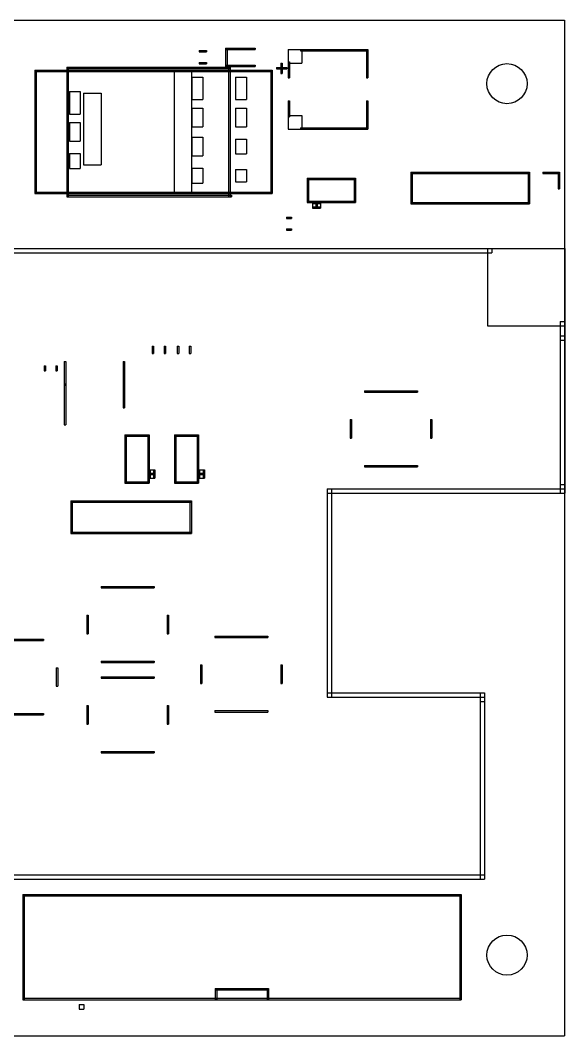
# Model space of a CAD drawing. Header units: metres. Extents: x 0 to 3919, y -3486 to 0.
# Drawn here: x 2052 to 3919, y -3486 to 0 of the extents above; entities that cross this region are included whole.
import ezdxf

# ---------------------------------------------------------------- set-up
doc = ezdxf.new("R2010")
doc.units = ezdxf.units.M

msp = doc.modelspace()

# ---------------------------------------------------------------- linework, layer by layer
for p, q in [((0, 0), (3919.291339, 0)), ((3919.291339, 0), (3919.291339, -3486.220472)), ((0, -3486.220472), (3919.291339, -3486.220472))]:
    msp.add_line(p, q)
for centre in [(3721.456693, -217.519685), (3721.456693, -3209.645669)]:
    msp.add_circle(centre, 68.897638)
at = {"layer": '1'}
for p, q in [((2665.758898, -104.035433), (2690.540315, -104.035433)), ((2665.758898, -104.035433), (2665.758898, -108.759843)), ((2690.540315, -104.035433), (2690.540315, -108.759843)), ((2756.102362, -95.669291), (2857.677165, -95.669291)), ((2756.102362, -95.669291), (2756.102362, -100.393701)), ((2756.102362, -95.669291), (2760.826772, -95.669291)), ((2756.102362, -95.669291), (2756.102362, -158.267717)), ((2756.102362, -100.393701), (2857.677165, -100.393701)), ((2760.826772, -95.669291), (2760.826772, -158.267717)), ((2857.677165, -95.669291), (2857.677165, -100.393701)), ((2970.669291, -100.590551), (3017.300669, -100.590551)), ((2970.669291, -100.590551), (2970.669291, -147.221929)), ((3012.57626, -100.590551), (3243.897638, -100.590551)), ((3012.57626, -100.590551), (3012.57626, -105.314961)), ((3017.300669, -100.590551), (3017.300669, -147.221929)), ((3239.173228, -100.590551), (3243.897638, -100.590551)), ((3239.173228, -100.590551), (3239.173228, -197.834646)), ((3243.897638, -100.590551), (3243.897638, -105.314961)), ((3243.897638, -100.590551), (3243.897638, -197.834646)), ((2665.758898, -108.759843), (2690.540315, -108.759843)), ((3012.57626, -105.314961), (3243.897638, -105.314961)), ((2101.299213, -170.669291), (2916.141732, -170.669291)), ((2101.299213, -170.669291), (2101.299213, -175.393701)), ((2101.299213, -170.669291), (2106.023622, -170.669291)), ((2101.299213, -170.669291), (2101.299213, -594.685039)), ((2106.023622, -170.669291), (2106.023622, -594.685039)), ((2211.417323, -160.905512), (2771.141732, -160.905512)), ((2211.417323, -160.905512), (2211.417323, -165.748031)), ((2211.417323, -161.023622), (2216.141732, -161.023622)), ((2211.417323, -161.023622), (2211.417323, -175.511811)), ((2211.417323, -165.748031), (2771.141732, -165.748031)), ((2211.417323, -170.669291), (2216.141732, -170.669291)), ((2211.417323, -170.669291), (2211.417323, -595.07874)), ((2216.141732, -161.023622), (2216.141732, -175.511811)), ((2216.141732, -170.669291), (2216.141732, -595.07874)), ((2578.996063, -173.340827), (2638.562992, -173.340827)), ((2578.996063, -173.340827), (2578.996063, -593.194606)), ((2638.562992, -173.340827), (2638.562992, -593.194606)), ((2665.758898, -145.177165), (2690.540315, -145.177165)), ((2665.758898, -145.177165), (2665.758898, -149.901575)), ((2665.758898, -149.901575), (2690.540315, -149.901575)), ((2690.540315, -145.177165), (2690.540315, -149.901575)), ((2756.102362, -153.543307), (2857.677165, -153.543307)), ((2756.102362, -153.543307), (2756.102362, -158.267717)), ((2756.102362, -158.267717), (2857.677165, -158.267717)), ((2756.102362, -158.267717), (2760.826772, -158.267717)), ((2766.417323, -160.905512), (2771.141732, -160.905512)), ((2766.417323, -160.905512), (2766.417323, -175.393701)), ((2766.417323, -170.787402), (2771.141732, -170.787402)), ((2766.417323, -170.787402), (2766.417323, -595.19685)), ((2771.141732, -160.905512), (2771.141732, -165.748031)), ((2771.141732, -160.905512), (2771.141732, -175.393701)), ((2771.141732, -170.787402), (2771.141732, -595.19685)), ((2857.677165, -153.543307), (2857.677165, -158.267717)), ((2911.417323, -170.669291), (2916.141732, -170.669291)), ((2911.417323, -170.669291), (2911.417323, -595.07874)), ((2916.141732, -170.669291), (2916.141732, -175.393701)), ((2916.141732, -170.669291), (2916.141732, -595.07874)), ((2930.216535, -162.106299), (2965.944882, -162.106299)), ((2930.216535, -162.106299), (2930.216535, -166.830709)), ((2930.216535, -166.830709), (2965.944882, -166.830709)), ((2945.718504, -146.604331), (2950.442913, -146.604331)), ((2945.718504, -146.604331), (2945.718504, -182.332677)), ((2950.442913, -146.604331), (2950.442913, -182.332677)), ((2965.944882, -162.106299), (2965.944882, -166.830709)), ((2970.669291, -142.49752), (2975.393701, -142.49752)), ((2970.669291, -142.49752), (2970.669291, -197.834646)), ((2970.669291, -147.221929), (3017.300669, -147.221929)), ((2975.393701, -142.49752), (2975.393701, -197.834646)), ((2101.299213, -175.393701), (2916.141732, -175.393701)), ((2211.417323, -175.511811), (2216.141732, -175.511811)), ((2639.980315, -194.74126), (2677.57874, -194.74126)), ((2639.980315, -194.74126), (2639.980315, -271.794134)), ((2677.57874, -194.74126), (2677.57874, -271.794134)), ((2766.417323, -175.393701), (2771.141732, -175.393701)), ((2789.980315, -194.74126), (2827.57874, -194.74126)), ((2789.980315, -194.74126), (2789.980315, -271.794134)), ((2827.57874, -194.74126), (2827.57874, -271.794134)), ((2945.718504, -182.332677), (2950.442913, -182.332677)), ((2970.669291, -197.834646), (2975.393701, -197.834646)), ((3239.173228, -197.834646), (3243.897638, -197.834646)), ((2219.980315, -244.74126), (2257.57874, -244.74126)), ((2219.980315, -244.74126), (2219.980315, -321.794134)), ((2257.57874, -244.74126), (2257.57874, -321.794134)), ((2268.996063, -250.329961), (2328.562992, -250.329961)), ((2268.996063, -250.329961), (2268.996063, -496.205472)), ((2328.562992, -250.329961), (2328.562992, -496.205472)), ((2639.980315, -271.794134), (2677.57874, -271.794134)), ((2789.980315, -271.794134), (2827.57874, -271.794134)), ((2970.669291, -276.574803), (2975.393701, -276.574803)), ((2970.669291, -276.574803), (2970.669291, -331.911929)), ((2975.393701, -276.574803), (2975.393701, -331.911929)), ((3239.173228, -276.574803), (3243.897638, -276.574803)), ((3239.173228, -276.574803), (3239.173228, -373.818898)), ((3243.897638, -276.574803), (3243.897638, -373.818898)), ((2639.980315, -301.302953), (2677.57874, -301.302953)), ((2639.980315, -301.302953), (2639.980315, -365.23248)), ((2677.57874, -301.302953), (2677.57874, -365.23248)), ((2789.980315, -301.302953), (2827.57874, -301.302953)), ((2789.980315, -301.302953), (2789.980315, -365.23248)), ((2827.57874, -301.302953), (2827.57874, -365.23248)), ((2219.980315, -321.794134), (2257.57874, -321.794134)), ((2970.669291, -327.18752), (3017.300669, -327.18752)), ((2970.669291, -327.18752), (2970.669291, -373.818898)), ((2970.669291, -331.911929), (2975.393701, -331.911929)), ((3017.300669, -327.18752), (3017.300669, -373.818898)), ((2219.980315, -351.302953), (2257.57874, -351.302953)), ((2219.980315, -351.302953), (2219.980315, -415.23248)), ((2257.57874, -351.302953), (2257.57874, -415.23248)), ((2639.980315, -365.23248), (2677.57874, -365.23248)), ((2789.980315, -365.23248), (2827.57874, -365.23248)), ((2970.669291, -373.818898), (3017.300669, -373.818898)), ((3012.57626, -369.094488), (3243.897638, -369.094488)), ((3012.57626, -369.094488), (3012.57626, -373.818898)), ((3012.57626, -373.818898), (3243.897638, -373.818898)), ((3239.173228, -373.818898), (3243.897638, -373.818898)), ((3243.897638, -369.094488), (3243.897638, -373.818898)), ((2219.980315, -415.23248), (2257.57874, -415.23248)), ((2639.980315, -401.302953), (2677.57874, -401.302953)), ((2639.980315, -401.302953), (2639.980315, -465.23248)), ((2677.57874, -401.302953), (2677.57874, -465.23248)), ((2789.980315, -407.864646), (2827.57874, -407.864646)), ((2789.980315, -407.864646), (2789.980315, -458.670787)), ((2827.57874, -407.864646), (2827.57874, -458.670787)), ((2219.980315, -457.864646), (2257.57874, -457.864646)), ((2219.980315, -457.864646), (2219.980315, -508.670787)), ((2257.57874, -457.864646), (2257.57874, -508.670787)), ((2639.980315, -465.23248), (2677.57874, -465.23248)), ((2789.980315, -458.670787), (2827.57874, -458.670787)), ((2219.980315, -508.670787), (2257.57874, -508.670787)), ((2268.996063, -496.205472), (2328.562992, -496.205472)), ((2639.980315, -507.864646), (2677.57874, -507.864646)), ((2639.980315, -507.864646), (2639.980315, -558.670787)), ((2677.57874, -507.864646), (2677.57874, -558.670787)), ((2789.980315, -512.082874), (2827.57874, -512.082874)), ((2789.980315, -512.082874), (2789.980315, -554.452559)), ((2827.57874, -512.082874), (2827.57874, -554.452559)), ((3391.732283, -521.062992), (3396.456693, -521.062992)), ((3391.732283, -521.062992), (3391.732283, -630.511811)), ((3391.732283, -521.062992), (3798.818898, -521.062992)), ((3391.732283, -521.062992), (3391.732283, -525.787402)), ((3396.456693, -521.062992), (3396.456693, -630.511811)), ((3794.094488, -521.062992), (3798.818898, -521.062992)), ((3794.094488, -521.062992), (3794.094488, -630.511811)), ((3798.818898, -521.062992), (3798.818898, -630.511811)), ((3798.818898, -521.062992), (3798.818898, -525.787402)), ((3844.094488, -521.062992), (3901.181102, -521.062992)), ((3844.094488, -521.062992), (3844.094488, -525.787402)), ((3896.456693, -521.062992), (3901.181102, -521.062992)), ((3896.456693, -521.062992), (3896.456693, -578.149606)), ((3901.181102, -521.062992), (3901.181102, -525.787402)), ((3901.181102, -521.062992), (3901.181102, -578.149606)), ((2789.980315, -554.452559), (2827.57874, -554.452559)), ((3036.023622, -541.929134), (3040.748031, -541.929134)), ((3036.023622, -541.929134), (3036.023622, -625.393701)), ((3036.023622, -541.929134), (3202.165354, -541.929134)), ((3036.023622, -541.929134), (3036.023622, -546.653543)), ((3036.023622, -546.653543), (3202.165354, -546.653543)), ((3040.748031, -541.929134), (3040.748031, -625.393701)), ((3197.440945, -541.929134), (3202.165354, -541.929134)), ((3197.440945, -541.929134), (3197.440945, -625.393701)), ((3202.165354, -541.929134), (3202.165354, -625.393701)), ((3202.165354, -541.929134), (3202.165354, -546.653543)), ((3391.732283, -525.787402), (3798.818898, -525.787402)), ((3844.094488, -525.787402), (3901.181102, -525.787402)), ((2101.299213, -590.354331), (2916.141732, -590.354331)), ((2101.299213, -590.354331), (2101.299213, -595.07874)), ((2211.417323, -590.354331), (2216.141732, -590.354331)), ((2211.417323, -590.354331), (2211.417323, -605.629921)), ((2216.141732, -590.354331), (2216.141732, -605.629921)), ((2639.980315, -558.670787), (2677.57874, -558.670787)), ((2766.417323, -590.354331), (2771.141732, -590.354331)), ((2766.417323, -590.354331), (2766.417323, -605.629921)), ((2771.141732, -590.354331), (2771.141732, -605.629921)), ((2916.141732, -590.354331), (2916.141732, -595.07874)), ((3896.456693, -578.149606), (3901.181102, -578.149606)), ((2101.299213, -594.685039), (2106.023622, -594.685039)), ((2101.299213, -595.07874), (2916.141732, -595.07874)), ((2211.417323, -595.07874), (2216.141732, -595.07874)), ((2211.417323, -600.905512), (2776.141732, -600.905512)), ((2211.417323, -600.905512), (2211.417323, -605.629921)), ((2211.417323, -605.629921), (2216.141732, -605.629921)), ((2211.417323, -605.629921), (2776.141732, -605.629921)), ((2578.996063, -593.194606), (2638.562992, -593.194606)), ((2766.417323, -595.19685), (2771.141732, -595.19685)), ((2766.417323, -605.629921), (2771.141732, -605.629921)), ((2776.141732, -600.905512), (2776.141732, -605.629921)), ((2911.417323, -595.07874), (2916.141732, -595.07874)), ((3036.023622, -620.669291), (3202.165354, -620.669291)), ((3036.023622, -620.669291), (3036.023622, -625.393701)), ((3036.023622, -625.393701), (3040.748031, -625.393701)), ((3036.023622, -625.393701), (3202.165354, -625.393701)), ((3197.440945, -625.393701), (3202.165354, -625.393701)), ((3202.165354, -620.669291), (3202.165354, -625.393701)), ((3391.732283, -625.787402), (3798.818898, -625.787402)), ((3391.732283, -625.787402), (3391.732283, -630.511811)), ((3798.818898, -625.787402), (3798.818898, -630.511811)), ((3053.740157, -628.543307), (3070.275591, -628.543307)), ((3053.740157, -628.543307), (3053.740157, -645.07874)), ((3053.740157, -640.354331), (3082.086614, -640.354331)), ((3053.740157, -640.354331), (3053.740157, -645.07874)), ((3053.740157, -645.07874), (3082.086614, -645.07874)), ((3053.740157, -645.07874), (3070.275591, -645.07874)), ((3065.551181, -628.543307), (3082.086614, -628.543307)), ((3065.551181, -628.543307), (3065.551181, -645.07874)), ((3065.551181, -645.07874), (3082.086614, -645.07874)), ((3070.275591, -628.543307), (3070.275591, -645.07874)), ((3082.086614, -628.543307), (3082.086614, -645.07874)), ((3082.086614, -640.354331), (3082.086614, -645.07874)), ((3391.732283, -630.511811), (3798.818898, -630.511811)), ((3391.732283, -630.511811), (3396.456693, -630.511811)), ((3794.094488, -630.511811), (3798.818898, -630.511811)), ((2965.304449, -675.393701), (2981.545945, -675.393701)), ((2965.304449, -675.393701), (2965.304449, -680.11811)), ((2965.304449, -680.11811), (2981.545945, -680.11811)), ((2981.545945, -675.393701), (2981.545945, -680.11811)), ((2965.304449, -715.551181), (2981.545945, -715.551181)), ((2965.304449, -715.551181), (2965.304449, -720.275591)), ((2965.304449, -720.275591), (2981.545945, -720.275591)), ((2981.545945, -715.551181), (2981.545945, -720.275591)), ((1004.350394, -783.602362), (3669.350394, -783.602362)), ((1004.350394, -798.602362), (3669.350394, -798.602362)), ((3654.350394, -783.602362), (3919.350394, -783.602362)), ((3654.350394, -783.602362), (3654.350394, -1048.602362)), ((3669.350394, -783.602362), (3669.350394, -798.602362)), ((3919.350394, -783.602362), (3919.350394, -1048.602362)), ((3904.350394, -1033.602362), (3919.350394, -1033.602362)), ((3904.350394, -1033.602362), (3904.350394, -1098.602362)), ((3919.350394, -1033.602362), (3919.350394, -1098.602362)), ((3654.350394, -1048.602362), (3919.350394, -1048.602362)), ((3904.350394, -1083.602362), (3919.350394, -1083.602362)), ((3904.350394, -1083.602362), (3904.350394, -1608.602362)), ((3904.350394, -1098.602362), (3919.350394, -1098.602362)), ((3919.350394, -1083.602362), (3919.350394, -1608.602362)), ((2503.799213, -1118.983307), (2508.523622, -1118.983307)), ((2503.799213, -1118.983307), (2503.799213, -1143.764724)), ((2503.799213, -1143.764724), (2508.523622, -1143.764724)), ((2508.523622, -1118.983307), (2508.523622, -1143.764724)), ((2544.940945, -1118.983307), (2549.665354, -1118.983307)), ((2544.940945, -1118.983307), (2544.940945, -1143.764724)), ((2544.940945, -1143.764724), (2549.665354, -1143.764724)), ((2549.665354, -1118.983307), (2549.665354, -1143.764724)), ((2590.299213, -1118.983307), (2595.023622, -1118.983307)), ((2590.299213, -1118.983307), (2590.299213, -1143.764724)), ((2590.299213, -1143.764724), (2595.023622, -1143.764724)), ((2595.023622, -1118.983307), (2595.023622, -1143.764724)), ((2631.440945, -1118.983307), (2636.165354, -1118.983307)), ((2631.440945, -1118.983307), (2631.440945, -1143.764724)), ((2631.440945, -1143.764724), (2636.165354, -1143.764724)), ((2636.165354, -1118.983307), (2636.165354, -1143.764724)), ((2202.582677, -1171.740157), (2207.307087, -1171.740157)), ((2202.582677, -1171.740157), (2202.582677, -1253.23622)), ((2207.307087, -1171.740157), (2207.307087, -1253.23622)), ((2404.15748, -1171.740157), (2408.88189, -1171.740157)), ((2404.15748, -1171.740157), (2404.15748, -1253.23622)), ((2408.88189, -1171.740157), (2408.88189, -1253.23622)), ((2133.291339, -1186.753268), (2138.015748, -1186.753268)), ((2133.291339, -1186.753268), (2133.291339, -1202.994764)), ((2133.291339, -1202.994764), (2138.015748, -1202.994764)), ((2138.015748, -1186.753268), (2138.015748, -1202.994764)), ((2173.448819, -1186.753268), (2178.173228, -1186.753268)), ((2173.448819, -1186.753268), (2173.448819, -1202.994764)), ((2173.448819, -1202.994764), (2178.173228, -1202.994764)), ((2178.173228, -1186.753268), (2178.173228, -1202.994764)), ((2202.582677, -1248.511811), (2207.307087, -1248.511811)), ((2202.582677, -1248.511811), (2202.582677, -1389.062992)), ((2202.582677, -1253.23622), (2207.307087, -1253.23622)), ((2207.307087, -1248.511811), (2207.307087, -1389.062992)), ((2404.15748, -1248.511811), (2408.88189, -1248.511811)), ((2404.15748, -1248.511811), (2404.15748, -1330.007874)), ((2404.15748, -1253.23622), (2408.88189, -1253.23622)), ((2408.88189, -1248.511811), (2408.88189, -1330.007874)), ((3232.874016, -1272.244094), (3414.76378, -1272.244094)), ((3232.874016, -1272.244094), (3232.874016, -1276.968504)), ((3232.874016, -1276.968504), (3414.76378, -1276.968504)), ((3414.76378, -1272.244094), (3414.76378, -1276.968504)), ((2404.15748, -1330.007874), (2408.88189, -1330.007874)), ((2202.582677, -1389.062992), (2207.307087, -1389.062992)), ((3183.661417, -1370.669291), (3188.385827, -1370.669291)), ((3183.661417, -1370.669291), (3183.661417, -1434.448819)), ((3188.385827, -1370.669291), (3188.385827, -1434.448819)), ((3459.251969, -1370.669291), (3463.976378, -1370.669291)), ((3459.251969, -1370.669291), (3459.251969, -1434.448819)), ((3463.976378, -1370.669291), (3463.976378, -1434.448819)), ((2410.11811, -1423.031496), (2414.84252, -1423.031496)), ((2410.11811, -1423.031496), (2410.11811, -1589.173228)), ((2410.11811, -1423.031496), (2493.582677, -1423.031496)), ((2410.11811, -1423.031496), (2410.11811, -1427.755906)), ((2410.11811, -1427.755906), (2493.582677, -1427.755906)), ((2414.84252, -1423.031496), (2414.84252, -1589.173228)), ((2488.858268, -1423.031496), (2493.582677, -1423.031496)), ((2488.858268, -1423.031496), (2488.858268, -1589.173228)), ((2493.582677, -1423.031496), (2493.582677, -1589.173228)), ((2493.582677, -1423.031496), (2493.582677, -1427.755906)), ((2580.11811, -1423.031496), (2663.582677, -1423.031496)), ((2580.11811, -1423.031496), (2580.11811, -1427.755906)), ((2580.11811, -1423.031496), (2584.84252, -1423.031496)), ((2580.11811, -1423.031496), (2580.11811, -1589.173228)), ((2580.11811, -1427.755906), (2663.582677, -1427.755906)), ((2584.84252, -1423.031496), (2584.84252, -1589.173228)), ((2658.858268, -1423.031496), (2663.582677, -1423.031496)), ((2658.858268, -1423.031496), (2658.858268, -1589.173228)), ((2663.582677, -1423.031496), (2663.582677, -1427.755906)), ((2663.582677, -1423.031496), (2663.582677, -1589.173228)), ((3183.661417, -1434.448819), (3188.385827, -1434.448819)), ((3459.251969, -1434.448819), (3463.976378, -1434.448819)), ((3232.874016, -1528.149606), (3414.76378, -1528.149606)), ((3232.874016, -1528.149606), (3232.874016, -1532.874016)), ((3232.874016, -1532.874016), (3414.76378, -1532.874016)), ((3414.76378, -1528.149606), (3414.76378, -1532.874016)), ((2496.732283, -1543.110236), (2513.267717, -1543.110236)), ((2496.732283, -1543.110236), (2496.732283, -1559.645669)), ((2496.732283, -1554.92126), (2513.267717, -1554.92126)), ((2496.732283, -1554.92126), (2496.732283, -1571.456693)), ((2496.732283, -1559.645669), (2513.267717, -1559.645669)), ((2508.543307, -1543.110236), (2513.267717, -1543.110236)), ((2508.543307, -1543.110236), (2508.543307, -1571.456693)), ((2513.267717, -1543.110236), (2513.267717, -1559.645669)), ((2513.267717, -1543.110236), (2513.267717, -1571.456693)), ((2513.267717, -1554.92126), (2513.267717, -1571.456693)), ((2666.732283, -1543.110236), (2683.267717, -1543.110236)), ((2666.732283, -1543.110236), (2666.732283, -1559.645669)), ((2666.732283, -1554.92126), (2683.267717, -1554.92126)), ((2666.732283, -1554.92126), (2666.732283, -1571.456693)), ((2666.732283, -1559.645669), (2683.267717, -1559.645669)), ((2678.543307, -1543.110236), (2683.267717, -1543.110236)), ((2678.543307, -1543.110236), (2678.543307, -1571.456693)), ((2683.267717, -1543.110236), (2683.267717, -1559.645669)), ((2683.267717, -1543.110236), (2683.267717, -1571.456693)), ((2683.267717, -1554.92126), (2683.267717, -1571.456693)), ((2410.11811, -1584.448819), (2493.582677, -1584.448819)), ((2410.11811, -1584.448819), (2410.11811, -1589.173228)), ((2410.11811, -1589.173228), (2414.84252, -1589.173228)), ((2410.11811, -1589.173228), (2493.582677, -1589.173228)), ((2488.858268, -1589.173228), (2493.582677, -1589.173228)), ((2493.582677, -1584.448819), (2493.582677, -1589.173228)), ((2496.732283, -1571.456693), (2513.267717, -1571.456693)), ((2508.543307, -1571.456693), (2513.267717, -1571.456693)), ((2580.11811, -1584.448819), (2663.582677, -1584.448819)), ((2580.11811, -1584.448819), (2580.11811, -1589.173228)), ((2580.11811, -1589.173228), (2663.582677, -1589.173228)), ((2580.11811, -1589.173228), (2584.84252, -1589.173228)), ((2658.858268, -1589.173228), (2663.582677, -1589.173228)), ((2663.582677, -1584.448819), (2663.582677, -1589.173228)), ((2666.732283, -1571.456693), (2683.267717, -1571.456693)), ((2678.543307, -1571.456693), (2683.267717, -1571.456693)), ((3904.350394, -1593.602362), (3919.350394, -1593.602362)), ((3904.350394, -1593.602362), (3904.350394, -1623.602362)), ((3919.350394, -1593.602362), (3919.350394, -1623.602362)), ((3104.350394, -1608.602362), (3919.350394, -1608.602362)), ((3104.350394, -1608.602362), (3104.350394, -1623.602362)), ((3104.350394, -1608.602362), (3119.350394, -1608.602362)), ((3104.350394, -1608.602362), (3104.350394, -2323.602362)), ((3104.350394, -1623.602362), (3919.350394, -1623.602362)), ((3119.350394, -1608.602362), (3119.350394, -2323.602362)), ((3904.350394, -1608.602362), (3919.350394, -1608.602362)), ((3904.350394, -1623.602362), (3919.350394, -1623.602362)), ((3919.350394, -1608.602362), (3919.350394, -1623.602362)), ((2225.15748, -1650.19685), (2229.88189, -1650.19685)), ((2225.15748, -1650.19685), (2225.15748, -1762.007874)), ((2225.15748, -1650.19685), (2638.543307, -1650.19685)), ((2225.15748, -1650.19685), (2225.15748, -1654.92126)), ((2225.15748, -1654.92126), (2638.543307, -1654.92126)), ((2229.88189, -1650.19685), (2229.88189, -1762.007874)), ((2633.818898, -1650.19685), (2638.543307, -1650.19685)), ((2633.818898, -1650.19685), (2633.818898, -1762.007874)), ((2638.543307, -1650.19685), (2638.543307, -1762.007874)), ((2638.543307, -1650.19685), (2638.543307, -1654.92126)), ((2225.15748, -1757.283465), (2638.543307, -1757.283465)), ((2225.15748, -1757.283465), (2225.15748, -1762.007874)), ((2225.15748, -1762.007874), (2638.543307, -1762.007874)), ((2225.15748, -1762.007874), (2229.88189, -1762.007874)), ((2633.818898, -1762.007874), (2638.543307, -1762.007874)), ((2638.543307, -1757.283465), (2638.543307, -1762.007874)), ((2328.858268, -1944.370079), (2510.748031, -1944.370079)), ((2328.858268, -1944.370079), (2328.858268, -1949.094488)), ((2328.858268, -1949.094488), (2510.748031, -1949.094488)), ((2510.748031, -1944.370079), (2510.748031, -1949.094488)), ((2279.645669, -2042.795276), (2284.370079, -2042.795276)), ((2279.645669, -2042.795276), (2279.645669, -2106.574803)), ((2284.370079, -2042.795276), (2284.370079, -2106.574803)), ((2555.23622, -2042.795276), (2559.96063, -2042.795276)), ((2555.23622, -2042.795276), (2555.23622, -2106.574803)), ((2559.96063, -2042.795276), (2559.96063, -2106.574803)), ((1948.858268, -2124.370079), (2130.748031, -2124.370079)), ((2130.748031, -2124.370079), (2130.748031, -2129.094488)), ((2279.645669, -2106.574803), (2284.370079, -2106.574803)), ((2555.23622, -2106.574803), (2559.96063, -2106.574803)), ((2718.858268, -2114.370079), (2900.748031, -2114.370079)), ((2718.858268, -2114.370079), (2718.858268, -2119.094488)), ((2718.858268, -2119.094488), (2900.748031, -2119.094488)), ((2900.748031, -2114.370079), (2900.748031, -2119.094488)), ((1948.858268, -2129.094488), (2130.748031, -2129.094488)), ((2175.23622, -2222.795276), (2179.96063, -2222.795276)), ((2175.23622, -2222.795276), (2175.23622, -2286.574803)), ((2179.96063, -2222.795276), (2179.96063, -2286.574803)), ((2328.858268, -2200.275591), (2510.748031, -2200.275591)), ((2328.858268, -2200.275591), (2328.858268, -2205)), ((2328.858268, -2205), (2510.748031, -2205)), ((2510.748031, -2200.275591), (2510.748031, -2205)), ((2669.645669, -2212.795276), (2674.370079, -2212.795276)), ((2669.645669, -2212.795276), (2669.645669, -2276.574803)), ((2674.370079, -2212.795276), (2674.370079, -2276.574803)), ((2945.23622, -2212.795276), (2949.96063, -2212.795276)), ((2945.23622, -2212.795276), (2945.23622, -2276.574803)), ((2949.96063, -2212.795276), (2949.96063, -2276.574803)), ((2328.858268, -2254.370079), (2510.748031, -2254.370079)), ((2328.858268, -2254.370079), (2328.858268, -2259.094488)), ((2328.858268, -2259.094488), (2510.748031, -2259.094488)), ((2510.748031, -2254.370079), (2510.748031, -2259.094488)), ((2175.23622, -2286.574803), (2179.96063, -2286.574803)), ((2669.645669, -2276.574803), (2674.370079, -2276.574803)), ((2945.23622, -2276.574803), (2949.96063, -2276.574803)), ((3104.350394, -2308.602362), (3644.350394, -2308.602362)), ((3104.350394, -2308.602362), (3104.350394, -2323.602362)), ((3104.350394, -2323.602362), (3644.350394, -2323.602362)), ((3104.350394, -2323.602362), (3119.350394, -2323.602362)), ((3629.350394, -2308.602362), (3644.350394, -2308.602362)), ((3629.350394, -2308.602362), (3629.350394, -2338.602362)), ((3629.350394, -2323.602362), (3644.350394, -2323.602362)), ((3629.350394, -2323.602362), (3629.350394, -2948.602362)), ((3644.350394, -2308.602362), (3644.350394, -2338.602362)), ((3644.350394, -2308.602362), (3644.350394, -2323.602362)), ((3644.350394, -2323.602362), (3644.350394, -2948.602362)), ((2279.645669, -2352.795276), (2284.370079, -2352.795276)), ((2279.645669, -2352.795276), (2279.645669, -2416.574803)), ((2284.370079, -2352.795276), (2284.370079, -2416.574803)), ((2555.23622, -2352.795276), (2559.96063, -2352.795276)), ((2555.23622, -2352.795276), (2555.23622, -2416.574803)), ((2559.96063, -2352.795276), (2559.96063, -2416.574803)), ((2718.858268, -2370.275591), (2900.748031, -2370.275591)), ((2718.858268, -2370.275591), (2718.858268, -2375)), ((2900.748031, -2370.275591), (2900.748031, -2375)), ((3629.350394, -2338.602362), (3644.350394, -2338.602362)), ((1948.858268, -2380.275591), (2130.748031, -2380.275591)), ((1948.858268, -2385), (2130.748031, -2385)), ((2130.748031, -2380.275591), (2130.748031, -2385)), ((2718.858268, -2375), (2900.748031, -2375)), ((2279.645669, -2416.574803), (2284.370079, -2416.574803)), ((2555.23622, -2416.574803), (2559.96063, -2416.574803)), ((2328.858268, -2510.275591), (2510.748031, -2510.275591)), ((2328.858268, -2510.275591), (2328.858268, -2515)), ((2328.858268, -2515), (2510.748031, -2515)), ((2510.748031, -2510.275591), (2510.748031, -2515)), ((1004.350394, -2933.602362), (3644.350394, -2933.602362)), ((1004.350394, -2948.602362), (3644.350394, -2948.602362)), ((3629.350394, -2948.602362), (3644.350394, -2948.602362)), ((3644.350394, -2933.602362), (3644.350394, -2948.602362)), ((2059.901575, -3001.338583), (3564.114173, -3001.338583)), ((2059.901575, -3001.338583), (2059.901575, -3006.338583)), ((2059.901575, -3001.338583), (2064.901575, -3001.338583)), ((2059.901575, -3001.338583), (2059.901575, -3362.637795)), ((2059.901575, -3006.338583), (3564.114173, -3006.338583)), ((2064.901575, -3001.338583), (2064.901575, -3362.637795)), ((3559.114173, -3001.338583), (3564.114173, -3001.338583)), ((3559.114173, -3001.338583), (3559.114173, -3362.637795)), ((3564.114173, -3001.338583), (3564.114173, -3006.338583)), ((3564.114173, -3001.338583), (3564.114173, -3362.637795)), ((2720.645669, -3324.547244), (2725.370079, -3324.547244)), ((2720.645669, -3324.547244), (2720.645669, -3362.271654)), ((2720.645669, -3324.547244), (2814.370079, -3324.547244)), ((2720.645669, -3324.547244), (2720.645669, -3329.271654)), ((2720.645669, -3329.271654), (2814.370079, -3329.271654)), ((2725.370079, -3324.547244), (2725.370079, -3362.271654)), ((2809.645669, -3324.547244), (2903.370079, -3324.547244)), ((2809.645669, -3324.547244), (2809.645669, -3329.271654)), ((2809.645669, -3329.271654), (2903.370079, -3329.271654)), ((2814.370079, -3324.547244), (2814.370079, -3329.271654)), ((2898.645669, -3324.547244), (2903.370079, -3324.547244)), ((2898.645669, -3324.547244), (2898.645669, -3362.271654)), ((2903.370079, -3324.547244), (2903.370079, -3329.271654)), ((2903.370079, -3324.547244), (2903.370079, -3362.271654)), ((2059.901575, -3357.637795), (3564.114173, -3357.637795)), ((2059.901575, -3357.637795), (2059.901575, -3362.637795)), ((2059.901575, -3362.637795), (2064.901575, -3362.637795)), ((2059.901575, -3362.637795), (3564.114173, -3362.637795)), ((2254.133858, -3379.035433), (2269.88189, -3379.035433)), ((2254.133858, -3379.035433), (2254.133858, -3394.783465)), ((2269.88189, -3379.035433), (2269.88189, -3394.783465)), ((2720.645669, -3362.271654), (2725.370079, -3362.271654)), ((2898.645669, -3362.271654), (2903.370079, -3362.271654)), ((3559.114173, -3362.637795), (3564.114173, -3362.637795)), ((3564.114173, -3357.637795), (3564.114173, -3362.637795)), ((2254.133858, -3394.783465), (2269.88189, -3394.783465))]:
    msp.add_line(p, q, dxfattribs=at)

doc.saveas('drawing.dxf')
